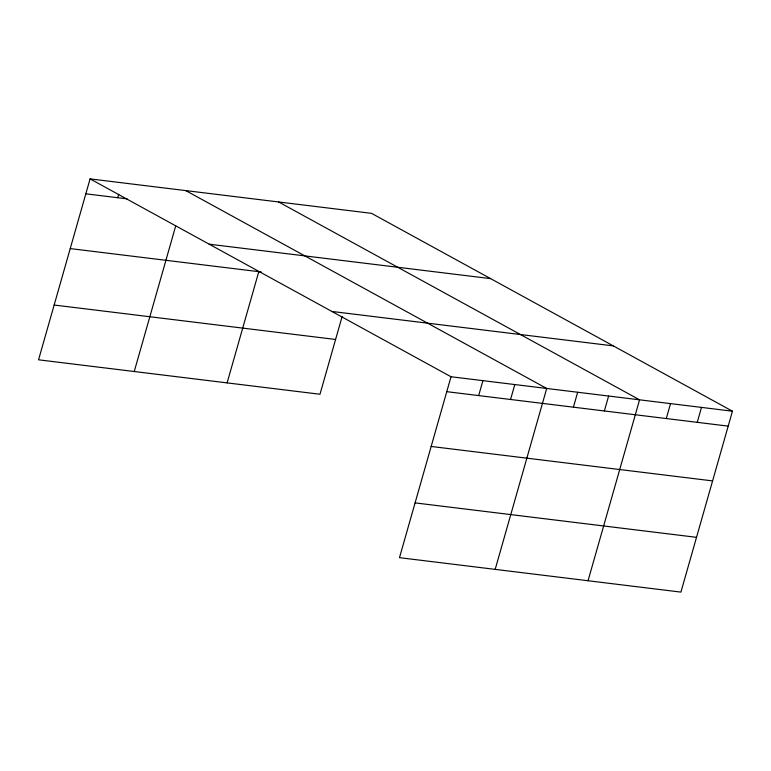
<?xml version="1.0" encoding="UTF-8"?>
<svg xmlns="http://www.w3.org/2000/svg" width="771" height="771" viewBox="0 0 771 771"><rect width="100%" height="100%" fill="white"/><g stroke="black" fill="none" stroke-linecap="round" stroke-linejoin="round"><path stroke-width="1.16" d="M90.082 178.891L451.016 376.749L399.484 557.664L680.918 592.109L732.45 411.194L371.516 213.336L90.082 178.891L38.55 359.806L319.984 394.251L342.151 316.438M117.732 197.723L118.705 194.273M134.241 371.516L175.672 226.067M227.108 382.879L258.786 271.671M478.666 395.581L482.916 380.652M510.556 399.484L514.806 384.556M495.175 569.374L546.706 388.459L185.772 190.601M573.412 407.175L577.662 392.256M604.368 410.962L608.618 396.043M588.042 580.746L639.573 399.831L278.639 201.973M666.279 418.547L670.539 403.618M697.244 422.335L701.494 407.406M85.832 193.82L127.176 198.879M209.192 244.185L490.626 278.63M70.228 248.59L261.167 271.961M331.915 311.455L613.34 345.9M54.153 305.027L335.587 339.471M451.016 376.749L732.45 411.194M446.766 391.678L728.2 426.122M431.162 446.457L712.597 480.902M415.087 502.885L696.521 537.329"/></g></svg>
